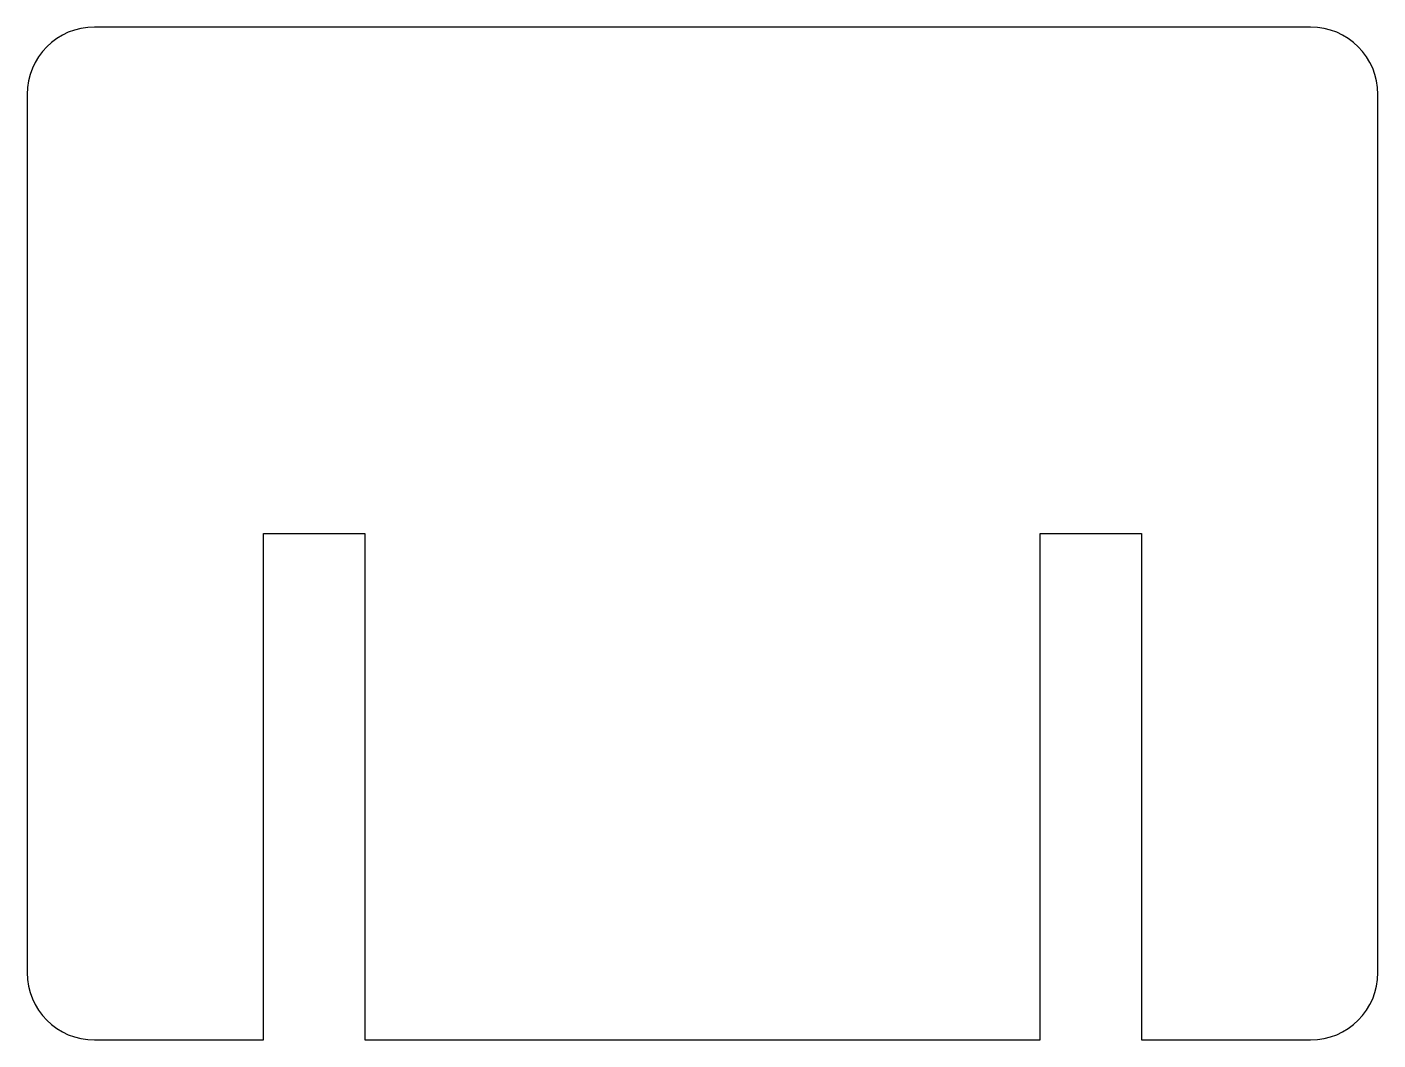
# Model space of a CAD drawing. Extents: x -20.1 to 19.9, y -18.4 to 11.6.
import ezdxf

# ---------------------------------------------------------------- set-up
doc = ezdxf.new("R2010")
doc.units = 0
doc.layers.get('0').update_dxf_attribs({"linetype": 'CONTINUOUS'})

msp = doc.modelspace()

# ---------------------------------------------------------------- linework, layer by layer
at = {"color": 7, "linetype": 'CONTINUOUS'}
for p, q in [((17.873, 11.592), (-18.127, 11.592)), ((-20.127, 9.592), (-20.127, -16.408)), ((19.873, -16.408), (19.873, 9.592)), ((-13.127, -18.408), (-13.127, -3.408)), ((-13.127, -3.408), (-10.127, -3.408)), ((-10.127, -3.408), (-10.127, -18.408)), ((9.873, -18.408), (9.873, -3.408)), ((9.873, -3.408), (12.873, -3.408)), ((12.873, -3.408), (12.873, -18.408)), ((-18.127, -18.408), (-13.127, -18.408)), ((-10.127, -18.408), (9.873, -18.408)), ((12.873, -18.408), (17.873, -18.408))]:
    msp.add_line(p, q, dxfattribs=at)
for centre, start, end in [((-18.127, 9.592), 90, 180), ((17.873, 9.592), 0, 90), ((-18.127, -16.408), 180, 270), ((17.873, -16.408), 270, 0)]:
    msp.add_arc(centre, 2, start, end, dxfattribs=at)

doc.saveas('drawing.dxf')
